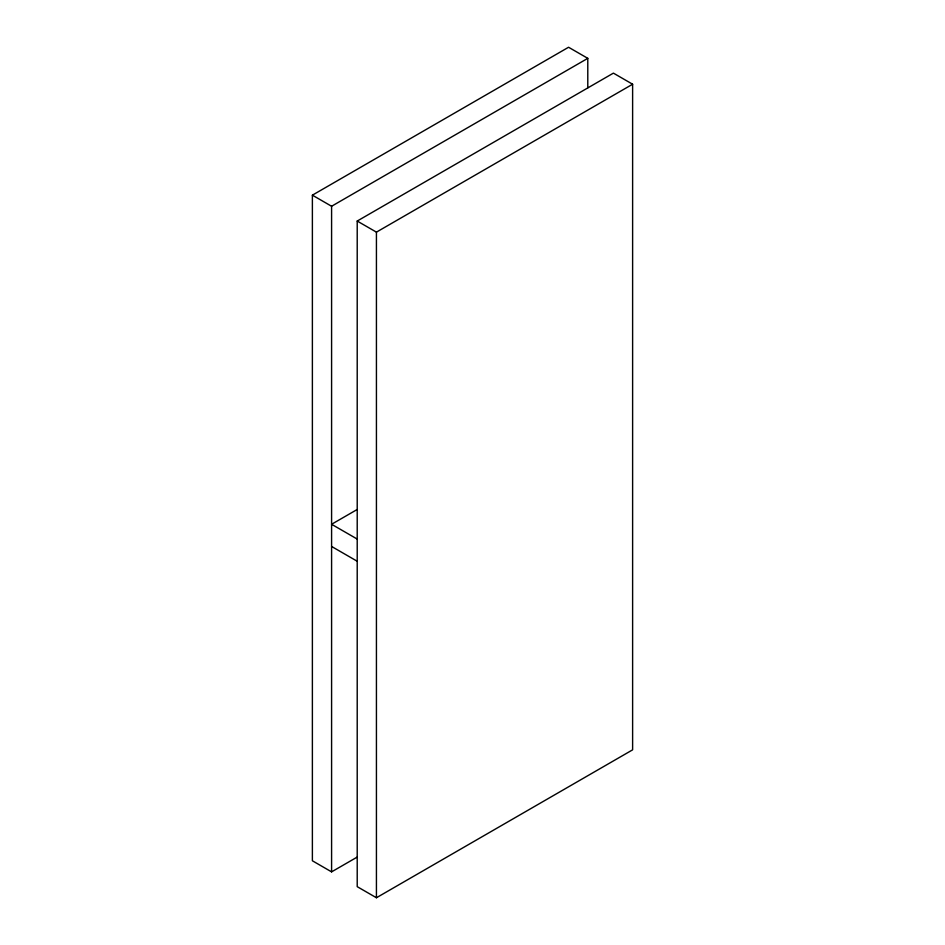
<?xml version="1.0" encoding="UTF-8"?>
<svg xmlns="http://www.w3.org/2000/svg" width="945" height="945" viewBox="0 0 945 945"><rect width="100%" height="100%" fill="white"/><g stroke="black" fill="none" stroke-linecap="round" stroke-linejoin="round"><path stroke-width="1.42" d="M357.08 857.15L331.589 871.869L312.382 860.777L312.382 195.166L568.571 47.25L587.79 58.342L587.79 87.79M312.382 195.166L331.589 206.258L587.79 58.342M357.21 221.047L613.411 73.131L632.618 84.223L632.618 749.834L376.429 897.75L357.21 886.658L357.21 221.047L376.429 232.139L632.618 84.223M357.08 509.556L331.589 524.274L357.21 539.063M331.589 546.458L357.21 561.247M376.429 232.139L376.429 897.75M331.589 206.258L331.589 871.869"/></g></svg>
